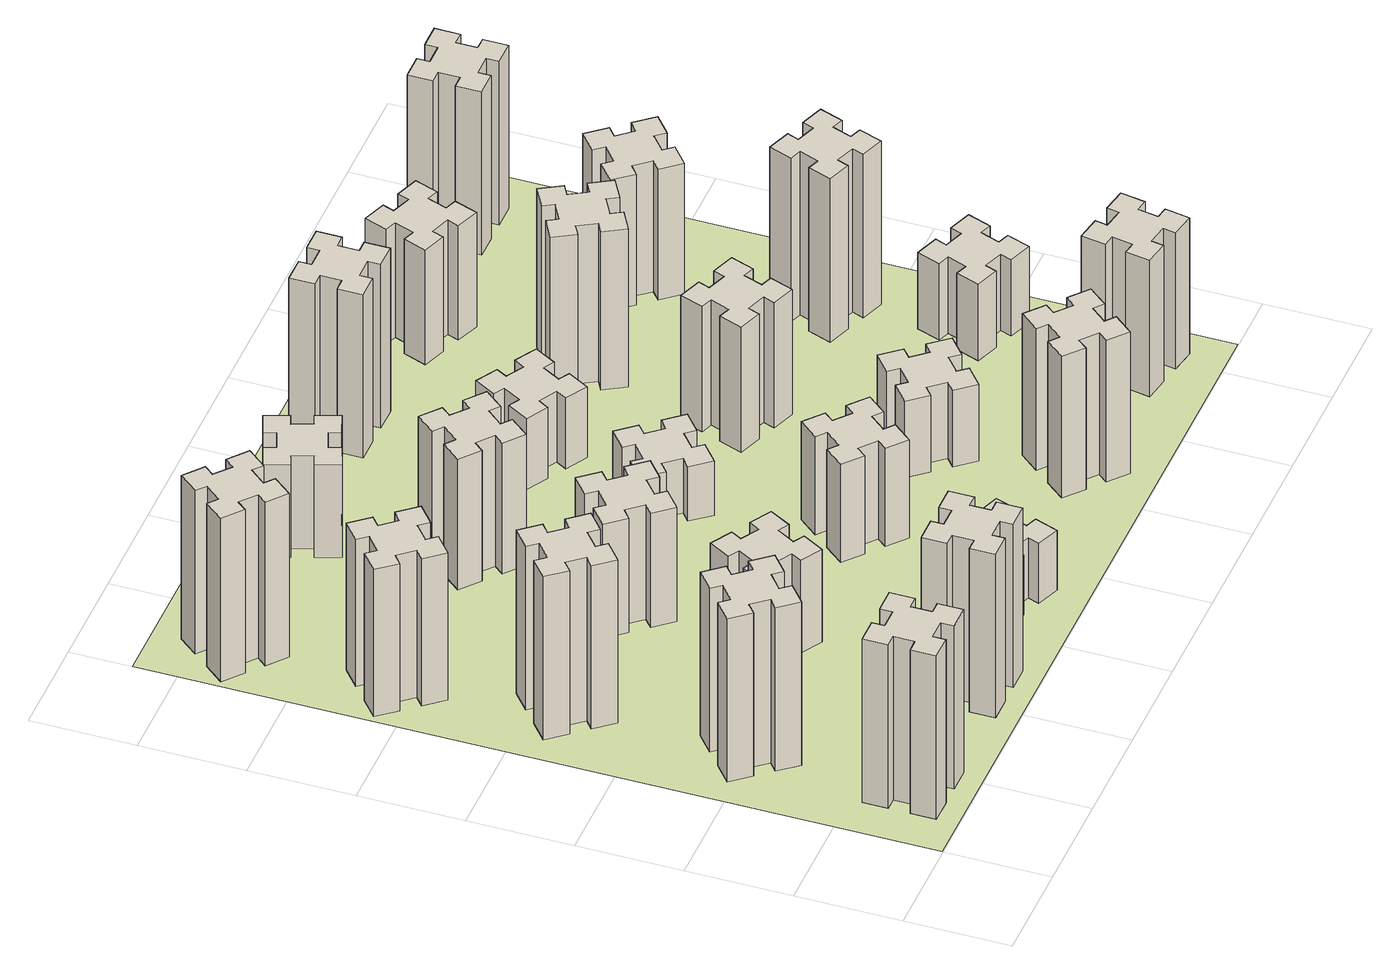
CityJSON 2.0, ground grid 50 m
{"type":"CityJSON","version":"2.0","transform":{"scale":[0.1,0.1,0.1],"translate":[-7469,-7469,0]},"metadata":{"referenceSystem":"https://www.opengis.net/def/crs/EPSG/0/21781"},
"CityObjects":{
"building1":{"type":"Building","attributes":{"class":"1000","function":"1000","usage":"1000","yearOfConstruction":2016,"roofType":"1000","measuredHeight":90,"storeysAboveGround":30,"storeysBelowGround":0},"geometry":[{"type":"Solid","lod":"1","boundaries":[[[[0,1,2,3,4,5,6,7,8,9,10,11,12,13,14,15,16,17,18,19]],[[17,16,20,21]],[[16,15,22,20]],[[15,14,23,22]],[[14,13,24,23]],[[13,12,25,24]],[[12,11,26,25]],[[11,10,27,26]],[[10,9,28,27]],[[9,8,29,28]],[[8,7,30,29]],[[7,6,31,30]],[[6,5,32,31]],[[5,4,33,32]],[[4,3,34,33]],[[3,2,35,34]],[[2,1,36,35]],[[1,0,37,36]],[[0,19,38,37]],[[19,18,39,38]],[[18,17,21,39]],[[24,25,26,27,28,29,30,31,32,33,34,35,36,37,38,39,21,20,22,23]]]]}]},
"building2":{"type":"Building","attributes":{"class":"1000","function":"1000","usage":"1000","yearOfConstruction":2016,"roofType":"1000","measuredHeight":90,"storeysAboveGround":30,"storeysBelowGround":0},"geometry":[{"type":"Solid","lod":"1","boundaries":[[[[40,41,42,43,44,45,46,47,48,49,50,51,52,53,54,55,56,57,58,59]],[[57,56,60,61]],[[56,55,62,60]],[[55,54,63,62]],[[54,53,64,63]],[[53,52,65,64]],[[52,51,66,65]],[[51,50,67,66]],[[50,49,68,67]],[[49,48,69,68]],[[48,47,70,69]],[[47,46,71,70]],[[46,45,72,71]],[[45,44,73,72]],[[44,43,74,73]],[[43,42,75,74]],[[42,41,76,75]],[[41,40,77,76]],[[40,59,78,77]],[[59,58,79,78]],[[58,57,61,79]],[[64,65,66,67,68,69,70,71,72,73,74,75,76,77,78,79,61,60,62,63]]]]}]},
"building3":{"type":"Building","attributes":{"class":"1000","function":"1000","usage":"1000","yearOfConstruction":2016,"roofType":"1000","measuredHeight":90,"storeysAboveGround":30,"storeysBelowGround":0},"geometry":[{"type":"Solid","lod":"1","boundaries":[[[[80,81,82,83,84,85,86,87,88,89,90,91,92,93,94,95,96,97,98,99]],[[97,96,100,101]],[[96,95,102,100]],[[95,94,103,102]],[[94,93,104,103]],[[93,92,105,104]],[[92,91,106,105]],[[91,90,107,106]],[[90,89,108,107]],[[89,88,109,108]],[[88,87,110,109]],[[87,86,111,110]],[[86,85,112,111]],[[85,84,113,112]],[[84,83,114,113]],[[83,82,115,114]],[[82,81,116,115]],[[81,80,117,116]],[[80,99,118,117]],[[99,98,119,118]],[[98,97,101,119]],[[104,105,106,107,108,109,110,111,112,113,114,115,116,117,118,119,101,100,102,103]]]]}]},
"building4":{"type":"Building","attributes":{"class":"1000","function":"1000","usage":"1000","yearOfConstruction":2016,"roofType":"1000","measuredHeight":81,"storeysAboveGround":30,"storeysBelowGround":0},"geometry":[{"type":"Solid","lod":"1","boundaries":[[[[120,121,122,123,124,125,126,127,128,129,130,131,132,133,134,135,136,137,138,139]],[[137,136,140,141]],[[136,135,142,140]],[[135,134,143,142]],[[134,133,144,143]],[[133,132,145,144]],[[132,131,146,145]],[[131,130,147,146]],[[130,129,148,147]],[[129,128,149,148]],[[128,127,150,149]],[[127,126,151,150]],[[126,125,152,151]],[[125,124,153,152]],[[124,123,154,153]],[[123,122,155,154]],[[122,121,156,155]],[[121,120,157,156]],[[120,139,158,157]],[[139,138,159,158]],[[138,137,141,159]],[[144,145,146,147,148,149,150,151,152,153,154,155,156,157,158,159,141,140,142,143]]]]}]},
"building5":{"type":"Building","attributes":{"class":"1000","function":"1000","usage":"1000","yearOfConstruction":2016,"roofType":"1000","measuredHeight":90,"storeysAboveGround":30,"storeysBelowGround":0},"geometry":[{"type":"Solid","lod":"1","boundaries":[[[[160,161,162,163,164,165,166,167,168,169,170,171,172,173,174,175,176,177,178,179]],[[177,176,180,181]],[[176,175,182,180]],[[175,174,183,182]],[[174,173,184,183]],[[173,172,185,184]],[[172,171,186,185]],[[171,170,187,186]],[[170,169,188,187]],[[169,168,189,188]],[[168,167,190,189]],[[167,166,191,190]],[[166,165,192,191]],[[165,164,193,192]],[[164,163,194,193]],[[163,162,195,194]],[[162,161,196,195]],[[161,160,197,196]],[[160,179,198,197]],[[179,178,199,198]],[[178,177,181,199]],[[184,185,186,187,188,189,190,191,192,193,194,195,196,197,198,199,181,180,182,183]]]]}]},
"building6":{"type":"Building","attributes":{"class":"1000","function":"1000","usage":"1000","yearOfConstruction":2016,"roofType":"1000","measuredHeight":90,"storeysAboveGround":30,"storeysBelowGround":0},"geometry":[{"type":"Solid","lod":"1","boundaries":[[[[200,201,202,203,204,205,206,207,208,209,210,211,212,213,214,215,216,217,218,219]],[[217,216,220,221]],[[216,215,222,220]],[[215,214,223,222]],[[214,213,224,223]],[[213,212,225,224]],[[212,211,226,225]],[[211,210,227,226]],[[210,209,228,227]],[[209,208,229,228]],[[208,207,230,229]],[[207,206,231,230]],[[206,205,232,231]],[[205,204,233,232]],[[204,203,234,233]],[[203,202,235,234]],[[202,201,236,235]],[[201,200,237,236]],[[200,219,238,237]],[[219,218,239,238]],[[218,217,221,239]],[[224,225,226,227,228,229,230,231,232,233,234,235,236,237,238,239,221,220,222,223]]]]}]},
"building7":{"type":"Building","attributes":{"class":"1000","function":"1000","usage":"1000","yearOfConstruction":2016,"roofType":"1000","measuredHeight":51,"storeysAboveGround":30,"storeysBelowGround":0},"geometry":[{"type":"Solid","lod":"1","boundaries":[[[[240,241,242,243,244,245,246,247,248,249,250,251,252,253,254,255,256,257,258,259]],[[257,256,260,261]],[[256,255,262,260]],[[255,254,263,262]],[[254,253,264,263]],[[253,252,265,264]],[[252,251,266,265]],[[251,250,267,266]],[[250,249,268,267]],[[249,248,269,268]],[[248,247,270,269]],[[247,246,271,270]],[[246,245,272,271]],[[245,244,273,272]],[[244,243,274,273]],[[243,242,275,274]],[[242,241,276,275]],[[241,240,277,276]],[[240,259,278,277]],[[259,258,279,278]],[[258,257,261,279]],[[264,265,266,267,268,269,270,271,272,273,274,275,276,277,278,279,261,260,262,263]]]]}]},
"building8":{"type":"Building","attributes":{"class":"1000","function":"1000","usage":"1000","yearOfConstruction":2016,"roofType":"1000","measuredHeight":63,"storeysAboveGround":30,"storeysBelowGround":0},"geometry":[{"type":"Solid","lod":"1","boundaries":[[[[280,281,282,283,284,285,286,287,288,289,290,291,292,293,294,295,296,297,298,299]],[[297,296,300,301]],[[296,295,302,300]],[[295,294,303,302]],[[294,293,304,303]],[[293,292,305,304]],[[292,291,306,305]],[[291,290,307,306]],[[290,289,308,307]],[[289,288,309,308]],[[288,287,310,309]],[[287,286,311,310]],[[286,285,312,311]],[[285,284,313,312]],[[284,283,314,313]],[[283,282,315,314]],[[282,281,316,315]],[[281,280,317,316]],[[280,299,318,317]],[[299,298,319,318]],[[298,297,301,319]],[[304,305,306,307,308,309,310,311,312,313,314,315,316,317,318,319,301,300,302,303]]]]}]},
"building9":{"type":"Building","attributes":{"class":"1000","function":"1000","usage":"1000","yearOfConstruction":2016,"roofType":"1000","measuredHeight":33,"storeysAboveGround":30,"storeysBelowGround":0},"geometry":[{"type":"Solid","lod":"1","boundaries":[[[[320,321,322,323,324,325,326,327,328,329,330,331,332,333,334,335,336,337,338,339]],[[337,336,340,341]],[[336,335,342,340]],[[335,334,343,342]],[[334,333,344,343]],[[333,332,345,344]],[[332,331,346,345]],[[331,330,347,346]],[[330,329,348,347]],[[329,328,349,348]],[[328,327,350,349]],[[327,326,351,350]],[[326,325,352,351]],[[325,324,353,352]],[[324,323,354,353]],[[323,322,355,354]],[[322,321,356,355]],[[321,320,357,356]],[[320,339,358,357]],[[339,338,359,358]],[[338,337,341,359]],[[344,345,346,347,348,349,350,351,352,353,354,355,356,357,358,359,341,340,342,343]]]]}]},
"building10":{"type":"Building","attributes":{"class":"1000","function":"1000","usage":"1000","yearOfConstruction":2016,"roofType":"1000","measuredHeight":72,"storeysAboveGround":30,"storeysBelowGround":0},"geometry":[{"type":"Solid","lod":"1","boundaries":[[[[360,361,362,363,364,365,366,367,368,369,370,371,372,373,374,375,376,377,378,379]],[[377,376,380,381]],[[376,375,382,380]],[[375,374,383,382]],[[374,373,384,383]],[[373,372,385,384]],[[372,371,386,385]],[[371,370,387,386]],[[370,369,388,387]],[[369,368,389,388]],[[368,367,390,389]],[[367,366,391,390]],[[366,365,392,391]],[[365,364,393,392]],[[364,363,394,393]],[[363,362,395,394]],[[362,361,396,395]],[[361,360,397,396]],[[360,379,398,397]],[[379,378,399,398]],[[378,377,381,399]],[[384,385,386,387,388,389,390,391,392,393,394,395,396,397,398,399,381,380,382,383]]]]}]},
"building11":{"type":"Building","attributes":{"class":"1000","function":"1000","usage":"1000","yearOfConstruction":2016,"roofType":"1000","measuredHeight":51,"storeysAboveGround":30,"storeysBelowGround":0},"geometry":[{"type":"Solid","lod":"1","boundaries":[[[[400,401,402,403,404,405,406,407,408,409,410,411,412,413,414,415,416,417,418,419]],[[417,416,420,421]],[[416,415,422,420]],[[415,414,423,422]],[[414,413,424,423]],[[413,412,425,424]],[[412,411,426,425]],[[411,410,427,426]],[[410,409,428,427]],[[409,408,429,428]],[[408,407,430,429]],[[407,406,431,430]],[[406,405,432,431]],[[405,404,433,432]],[[404,403,434,433]],[[403,402,435,434]],[[402,401,436,435]],[[401,400,437,436]],[[400,419,438,437]],[[419,418,439,438]],[[418,417,421,439]],[[424,425,426,427,428,429,430,431,432,433,434,435,436,437,438,439,421,420,422,423]]]]}]},
"building12":{"type":"Building","attributes":{"class":"1000","function":"1000","usage":"1000","yearOfConstruction":2016,"roofType":"1000","measuredHeight":54,"storeysAboveGround":30,"storeysBelowGround":0},"geometry":[{"type":"Solid","lod":"1","boundaries":[[[[440,441,442,443,444,445,446,447,448,449,450,451,452,453,454,455,456,457,458,459]],[[457,456,460,461]],[[456,455,462,460]],[[455,454,463,462]],[[454,453,464,463]],[[453,452,465,464]],[[452,451,466,465]],[[451,450,467,466]],[[450,449,468,467]],[[449,448,469,468]],[[448,447,470,469]],[[447,446,471,470]],[[446,445,472,471]],[[445,444,473,472]],[[444,443,474,473]],[[443,442,475,474]],[[442,441,476,475]],[[441,440,477,476]],[[440,459,478,477]],[[459,458,479,478]],[[458,457,461,479]],[[464,465,466,467,468,469,470,471,472,473,474,475,476,477,478,479,461,460,462,463]]]]}]},
"building13":{"type":"Building","attributes":{"class":"1000","function":"1000","usage":"1000","yearOfConstruction":2016,"roofType":"1000","measuredHeight":30,"storeysAboveGround":30,"storeysBelowGround":0},"geometry":[{"type":"Solid","lod":"1","boundaries":[[[[480,481,482,483,484,485,486,487,488,489,490,491,492,493,494,495,496,497,498,499]],[[497,496,500,501]],[[496,495,502,500]],[[495,494,503,502]],[[494,493,504,503]],[[493,492,505,504]],[[492,491,506,505]],[[491,490,507,506]],[[490,489,508,507]],[[489,488,509,508]],[[488,487,510,509]],[[487,486,511,510]],[[486,485,512,511]],[[485,484,513,512]],[[484,483,514,513]],[[483,482,515,514]],[[482,481,516,515]],[[481,480,517,516]],[[480,499,518,517]],[[499,498,519,518]],[[498,497,501,519]],[[504,505,506,507,508,509,510,511,512,513,514,515,516,517,518,519,501,500,502,503]]]]}]},
"building14":{"type":"Building","attributes":{"class":"1000","function":"1000","usage":"1000","yearOfConstruction":2016,"roofType":"1000","measuredHeight":39,"storeysAboveGround":30,"storeysBelowGround":0},"geometry":[{"type":"Solid","lod":"1","boundaries":[[[[520,521,522,523,524,525,526,527,528,529,530,531,532,533,534,535,536,537,538,539]],[[537,536,540,541]],[[536,535,542,540]],[[535,534,543,542]],[[534,533,544,543]],[[533,532,545,544]],[[532,531,546,545]],[[531,530,547,546]],[[530,529,548,547]],[[529,528,549,548]],[[528,527,550,549]],[[527,526,551,550]],[[526,525,552,551]],[[525,524,553,552]],[[524,523,554,553]],[[523,522,555,554]],[[522,521,556,555]],[[521,520,557,556]],[[520,539,558,557]],[[539,538,559,558]],[[538,537,541,559]],[[544,545,546,547,548,549,550,551,552,553,554,555,556,557,558,559,541,540,542,543]]]]}]},
"building15":{"type":"Building","attributes":{"class":"1000","function":"1000","usage":"1000","yearOfConstruction":2016,"roofType":"1000","measuredHeight":78,"storeysAboveGround":30,"storeysBelowGround":0},"geometry":[{"type":"Solid","lod":"1","boundaries":[[[[560,561,562,563,564,565,566,567,568,569,570,571,572,573,574,575,576,577,578,579]],[[577,576,580,581]],[[576,575,582,580]],[[575,574,583,582]],[[574,573,584,583]],[[573,572,585,584]],[[572,571,586,585]],[[571,570,587,586]],[[570,569,588,587]],[[569,568,589,588]],[[568,567,590,589]],[[567,566,591,590]],[[566,565,592,591]],[[565,564,593,592]],[[564,563,594,593]],[[563,562,595,594]],[[562,561,596,595]],[[561,560,597,596]],[[560,579,598,597]],[[579,578,599,598]],[[578,577,581,599]],[[584,585,586,587,588,589,590,591,592,593,594,595,596,597,598,599,581,580,582,583]]]]}]},
"building16":{"type":"Building","attributes":{"class":"1000","function":"1000","usage":"1000","yearOfConstruction":2016,"roofType":"1000","measuredHeight":90,"storeysAboveGround":30,"storeysBelowGround":0},"geometry":[{"type":"Solid","lod":"1","boundaries":[[[[600,601,602,603,604,605,606,607,608,609,610,611,612,613,614,615,616,617,618,619]],[[617,616,620,621]],[[616,615,622,620]],[[615,614,623,622]],[[614,613,624,623]],[[613,612,625,624]],[[612,611,626,625]],[[611,610,627,626]],[[610,609,628,627]],[[609,608,629,628]],[[608,607,630,629]],[[607,606,631,630]],[[606,605,632,631]],[[605,604,633,632]],[[604,603,634,633]],[[603,602,635,634]],[[602,601,636,635]],[[601,600,637,636]],[[600,619,638,637]],[[619,618,639,638]],[[618,617,621,639]],[[624,625,626,627,628,629,630,631,632,633,634,635,636,637,638,639,621,620,622,623]]]]}]},
"building17":{"type":"Building","attributes":{"class":"1000","function":"1000","usage":"1000","yearOfConstruction":2016,"roofType":"1000","measuredHeight":42,"storeysAboveGround":30,"storeysBelowGround":0},"geometry":[{"type":"Solid","lod":"1","boundaries":[[[[640,641,642,643,644,645,646,647,648,649,650,651,652,653,654,655,656,657,658,659]],[[657,656,660,661]],[[656,655,662,660]],[[655,654,663,662]],[[654,653,664,663]],[[653,652,665,664]],[[652,651,666,665]],[[651,650,667,666]],[[650,649,668,667]],[[649,648,669,668]],[[648,647,670,669]],[[647,646,671,670]],[[646,645,672,671]],[[645,644,673,672]],[[644,643,674,673]],[[643,642,675,674]],[[642,641,676,675]],[[641,640,677,676]],[[640,659,678,677]],[[659,658,679,678]],[[658,657,661,679]],[[664,665,666,667,668,669,670,671,672,673,674,675,676,677,678,679,661,660,662,663]]]]}]},
"building18":{"type":"Building","attributes":{"class":"1000","function":"1000","usage":"1000","yearOfConstruction":2016,"roofType":"1000","measuredHeight":69,"storeysAboveGround":30,"storeysBelowGround":0},"geometry":[{"type":"Solid","lod":"1","boundaries":[[[[680,681,682,683,684,685,686,687,688,689,690,691,692,693,694,695,696,697,698,699]],[[697,696,700,701]],[[696,695,702,700]],[[695,694,703,702]],[[694,693,704,703]],[[693,692,705,704]],[[692,691,706,705]],[[691,690,707,706]],[[690,689,708,707]],[[689,688,709,708]],[[688,687,710,709]],[[687,686,711,710]],[[686,685,712,711]],[[685,684,713,712]],[[684,683,714,713]],[[683,682,715,714]],[[682,681,716,715]],[[681,680,717,716]],[[680,699,718,717]],[[699,698,719,718]],[[698,697,701,719]],[[704,705,706,707,708,709,710,711,712,713,714,715,716,717,718,719,701,700,702,703]]]]}]},
"building19":{"type":"Building","attributes":{"class":"1000","function":"1000","usage":"1000","yearOfConstruction":2016,"roofType":"1000","measuredHeight":87,"storeysAboveGround":30,"storeysBelowGround":0},"geometry":[{"type":"Solid","lod":"1","boundaries":[[[[720,721,722,723,724,725,726,727,728,729,730,731,732,733,734,735,736,737,738,739]],[[737,736,740,741]],[[736,735,742,740]],[[735,734,743,742]],[[734,733,744,743]],[[733,732,745,744]],[[732,731,746,745]],[[731,730,747,746]],[[730,729,748,747]],[[729,728,749,748]],[[728,727,750,749]],[[727,726,751,750]],[[726,725,752,751]],[[725,724,753,752]],[[724,723,754,753]],[[723,722,755,754]],[[722,721,756,755]],[[721,720,757,756]],[[720,739,758,757]],[[739,738,759,758]],[[738,737,741,759]],[[744,745,746,747,748,749,750,751,752,753,754,755,756,757,758,759,741,740,742,743]]]]}]},
"building20":{"type":"Building","attributes":{"class":"1000","function":"1000","usage":"1000","yearOfConstruction":2016,"roofType":"1000","measuredHeight":75,"storeysAboveGround":30,"storeysBelowGround":0},"geometry":[{"type":"Solid","lod":"1","boundaries":[[[[760,761,762,763,764,765,766,767,768,769,770,771,772,773,774,775,776,777,778,779]],[[777,776,780,781]],[[776,775,782,780]],[[775,774,783,782]],[[774,773,784,783]],[[773,772,785,784]],[[772,771,786,785]],[[771,770,787,786]],[[770,769,788,787]],[[769,768,789,788]],[[768,767,790,789]],[[767,766,791,790]],[[766,765,792,791]],[[765,764,793,792]],[[764,763,794,793]],[[763,762,795,794]],[[762,761,796,795]],[[761,760,797,796]],[[760,779,798,797]],[[779,778,799,798]],[[778,777,781,799]],[[784,785,786,787,788,789,790,791,792,793,794,795,796,797,798,799,781,780,782,783]]]]}]},
"building21":{"type":"Building","attributes":{"class":"1000","function":"1000","usage":"1000","yearOfConstruction":2016,"roofType":"1000","measuredHeight":63,"storeysAboveGround":30,"storeysBelowGround":0},"geometry":[{"type":"Solid","lod":"1","boundaries":[[[[800,801,802,803,804,805,806,807,808,809,810,811,812,813,814,815,816,817,818,819]],[[817,816,820,821]],[[816,815,822,820]],[[815,814,823,822]],[[814,813,824,823]],[[813,812,825,824]],[[812,811,826,825]],[[811,810,827,826]],[[810,809,828,827]],[[809,808,829,828]],[[808,807,830,829]],[[807,806,831,830]],[[806,805,832,831]],[[805,804,833,832]],[[804,803,834,833]],[[803,802,835,834]],[[802,801,836,835]],[[801,800,837,836]],[[800,819,838,837]],[[819,818,839,838]],[[818,817,821,839]],[[824,825,826,827,828,829,830,831,832,833,834,835,836,837,838,839,821,820,822,823]]]]}]},
"building22":{"type":"Building","attributes":{"class":"1000","function":"1000","usage":"1000","yearOfConstruction":2016,"roofType":"1000","measuredHeight":42,"storeysAboveGround":30,"storeysBelowGround":0},"geometry":[{"type":"Solid","lod":"1","boundaries":[[[[840,841,842,843,844,845,846,847,848,849,850,851,852,853,854,855,856,857,858,859]],[[857,856,860,861]],[[856,855,862,860]],[[855,854,863,862]],[[854,853,864,863]],[[853,852,865,864]],[[852,851,866,865]],[[851,850,867,866]],[[850,849,868,867]],[[849,848,869,868]],[[848,847,870,869]],[[847,846,871,870]],[[846,845,872,871]],[[845,844,873,872]],[[844,843,874,873]],[[843,842,875,874]],[[842,841,876,875]],[[841,840,877,876]],[[840,859,878,877]],[[859,858,879,878]],[[858,857,861,879]],[[864,865,866,867,868,869,870,871,872,873,874,875,876,877,878,879,861,860,862,863]]]]}]},
"building23":{"type":"Building","attributes":{"class":"1000","function":"1000","usage":"1000","yearOfConstruction":2016,"roofType":"1000","measuredHeight":90,"storeysAboveGround":30,"storeysBelowGround":0},"geometry":[{"type":"Solid","lod":"1","boundaries":[[[[880,881,882,883,884,885,886,887,888,889,890,891,892,893,894,895,896,897,898,899]],[[897,896,900,901]],[[896,895,902,900]],[[895,894,903,902]],[[894,893,904,903]],[[893,892,905,904]],[[892,891,906,905]],[[891,890,907,906]],[[890,889,908,907]],[[889,888,909,908]],[[888,887,910,909]],[[887,886,911,910]],[[886,885,912,911]],[[885,884,913,912]],[[884,883,914,913]],[[883,882,915,914]],[[882,881,916,915]],[[881,880,917,916]],[[880,899,918,917]],[[899,898,919,918]],[[898,897,901,919]],[[904,905,906,907,908,909,910,911,912,913,914,915,916,917,918,919,901,900,902,903]]]]}]},
"building24":{"type":"Building","attributes":{"class":"1000","function":"1000","usage":"1000","yearOfConstruction":2016,"roofType":"1000","measuredHeight":72,"storeysAboveGround":30,"storeysBelowGround":0},"geometry":[{"type":"Solid","lod":"1","boundaries":[[[[920,921,922,923,924,925,926,927,928,929,930,931,932,933,934,935,936,937,938,939]],[[937,936,940,941]],[[936,935,942,940]],[[935,934,943,942]],[[934,933,944,943]],[[933,932,945,944]],[[932,931,946,945]],[[931,930,947,946]],[[930,929,948,947]],[[929,928,949,948]],[[928,927,950,949]],[[927,926,951,950]],[[926,925,952,951]],[[925,924,953,952]],[[924,923,954,953]],[[923,922,955,954]],[[922,921,956,955]],[[921,920,957,956]],[[920,939,958,957]],[[939,938,959,958]],[[938,937,941,959]],[[944,945,946,947,948,949,950,951,952,953,954,955,956,957,958,959,941,940,942,943]]]]}]},
"building25":{"type":"Building","attributes":{"class":"1000","function":"1000","usage":"1000","yearOfConstruction":2016,"roofType":"1000","measuredHeight":90,"storeysAboveGround":30,"storeysBelowGround":0},"geometry":[{"type":"Solid","lod":"1","boundaries":[[[[960,961,962,963,964,965,966,967,968,969,970,971,972,973,974,975,976,977,978,979]],[[977,976,980,981]],[[976,975,982,980]],[[975,974,983,982]],[[974,973,984,983]],[[973,972,985,984]],[[972,971,986,985]],[[971,970,987,986]],[[970,969,988,987]],[[969,968,989,988]],[[968,967,990,989]],[[967,966,991,990]],[[966,965,992,991]],[[965,964,993,992]],[[964,963,994,993]],[[963,962,995,994]],[[962,961,996,995]],[[961,960,997,996]],[[960,979,998,997]],[[979,978,999,998]],[[978,977,981,999]],[[984,985,986,987,988,989,990,991,992,993,994,995,996,997,998,999,981,980,982,983]]]]}]},
"landuse1":{"type":"LandUse","attributes":{"name":"plot1","function":"1010"},"geometry":[{"type":"MultiSurface","lod":"1","boundaries":[[[1000,1001,1002,1003]]]}]}
},
"vertices":[
[265,325,0],[265,225,0],[205,225,0],[205,105,0],[325,105,0],[325,165,0],[425,165,0],[425,105,0],[545,105,0],[545,225,0],[485,225,0],[485,325,0],[545,325,0],[545,445,0],[425,445,0],[425,385,0],[325,385,0],[325,445,0],[205,445,0],[205,325,0],[325,385,900],[325,445,900],[425,385,900],[425,445,900],[545,445,900],[545,325,900],[485,325,900],[485,225,900],[545,225,900],[545,105,900],[425,105,900],[425,165,900],[325,165,900],[325,105,900],[205,105,900],[205,225,900],[265,225,900],[265,325,900],[205,325,900],[205,445,900],
[492,1048,0],[427,1124,0],[473,1163,0],[396,1255,0],[304,1178,0],[343,1132,0],[266,1067,0],[228,1113,0],[136,1036,0],[213,944,0],[259,983,0],[323,906,0],[277,868,0],[354,776,0],[446,853,0],[408,899,0],[484,963,0],[523,917,0],[615,994,0],[538,1086,0],[484,963,900],[523,917,900],[408,899,900],[446,853,900],[354,776,900],[277,868,900],[323,906,900],[259,983,900],[213,944,900],[136,1036,900],[228,1113,900],[266,1067,900],[343,1132,900],[304,1178,900],[396,1255,900],[473,1163,900],[427,1124,900],[492,1048,900],[538,1086,900],[615,994,900],
[492,1888,0],[427,1964,0],[473,2003,0],[396,2095,0],[304,2018,0],[343,1972,0],[266,1907,0],[228,1953,0],[136,1876,0],[213,1784,0],[259,1823,0],[323,1746,0],[277,1708,0],[354,1616,0],[446,1693,0],[408,1739,0],[484,1803,0],[523,1757,0],[615,1834,0],[538,1926,0],[484,1803,900],[523,1757,900],[408,1739,900],[446,1693,900],[354,1616,900],[277,1708,900],[323,1746,900],[259,1823,900],[213,1784,900],[136,1876,900],[228,1953,900],[266,1907,900],[343,1972,900],[304,2018,900],[396,2095,900],[473,2003,900],[427,1964,900],[492,1888,900],[538,1926,900],[615,1834,900],
[243,2712,0],[166,2647,0],[128,2693,0],[36,2616,0],[113,2524,0],[159,2563,0],[223,2486,0],[177,2448,0],[254,2356,0],[346,2433,0],[308,2479,0],[384,2543,0],[423,2497,0],[515,2574,0],[438,2666,0],[392,2628,0],[327,2704,0],[373,2743,0],[296,2835,0],[204,2758,0],[327,2704,810],[373,2743,810],[392,2628,810],[438,2666,810],[515,2574,810],[423,2497,810],[384,2543,810],[308,2479,810],[346,2433,810],[254,2356,810],[177,2448,810],[223,2486,810],[159,2563,810],[113,2524,810],[36,2616,810],[128,2693,810],[166,2647,810],[243,2712,810],[204,2758,810],[296,2835,810],
[1005,325,0],[1005,225,0],[945,225,0],[945,105,0],[1065,105,0],[1065,165,0],[1165,165,0],[1165,105,0],[1285,105,0],[1285,225,0],[1225,225,0],[1225,325,0],[1285,325,0],[1285,445,0],[1165,445,0],[1165,385,0],[1065,385,0],[1065,445,0],[945,445,0],[945,325,0],[1065,385,900],[1065,445,900],[1165,385,900],[1165,445,900],[1285,445,900],[1285,325,900],[1225,325,900],[1225,225,900],[1285,225,900],[1285,105,900],[1165,105,900],[1165,165,900],[1065,165,900],[1065,105,900],[945,105,900],[945,225,900],[1005,225,900],[1005,325,900],[945,325,900],[945,445,900],
[384,3387,0],[308,3452,0],[346,3498,0],[254,3575,0],[177,3483,0],[223,3444,0],[159,3368,0],[113,3406,0],[36,3314,0],[128,3237,0],[166,3283,0],[243,3219,0],[204,3173,0],[296,3096,0],[373,3188,0],[327,3226,0],[392,3303,0],[438,3264,0],[515,3356,0],[423,3433,0],[392,3303,900],[438,3264,900],[327,3226,900],[373,3188,900],[296,3096,900],[204,3173,900],[243,3219,900],[166,3283,900],[128,3237,900],[36,3314,900],[113,3406,900],[159,3368,900],[223,3444,900],[177,3483,900],[254,3575,900],[346,3498,900],[308,3452,900],[384,3387,900],[423,3433,900],[515,3356,900],
[1186,1117,0],[1236,1204,0],[1288,1174,0],[1348,1278,0],[1244,1338,0],[1214,1286,0],[1127,1336,0],[1157,1388,0],[1053,1448,0],[993,1344,0],[1045,1314,0],[995,1227,0],[943,1257,0],[883,1153,0],[987,1093,0],[1017,1145,0],[1104,1095,0],[1074,1043,0],[1178,983,0],[1238,1087,0],[1104,1095,510],[1074,1043,510],[1017,1145,510],[987,1093,510],[883,1153,510],[943,1257,510],[995,1227,510],[1045,1314,510],[993,1344,510],[1053,1448,510],[1157,1388,510],[1127,1336,510],[1214,1286,510],[1244,1338,510],[1348,1278,510],[1288,1174,510],[1236,1204,510],[1186,1117,510],[1238,1087,510],[1178,983,510],
[1083,1972,0],[1006,1907,0],[968,1953,0],[876,1876,0],[953,1784,0],[999,1823,0],[1063,1746,0],[1017,1708,0],[1094,1616,0],[1186,1693,0],[1148,1739,0],[1224,1803,0],[1263,1757,0],[1355,1834,0],[1278,1926,0],[1232,1888,0],[1167,1964,0],[1213,2003,0],[1136,2095,0],[1044,2018,0],[1167,1964,630],[1213,2003,630],[1232,1888,630],[1278,1926,630],[1355,1834,630],[1263,1757,630],[1224,1803,630],[1148,1739,630],[1186,1693,630],[1094,1616,630],[1017,1708,630],[1063,1746,630],[999,1823,630],[953,1784,630],[876,1876,630],[968,1953,630],[1006,1907,630],[1083,1972,630],[1044,2018,630],[1136,2095,630],
[1669,460,0],[1635,366,0],[1579,387,0],[1537,274,0],[1650,233,0],[1671,289,0],[1765,255,0],[1744,199,0],[1857,157,0],[1898,270,0],[1842,291,0],[1876,385,0],[1932,364,0],[1973,477,0],[1860,518,0],[1840,462,0],[1746,496,0],[1767,552,0],[1654,593,0],[1613,480,0],[1746,496,330],[1767,552,330],[1840,462,330],[1860,518,330],[1973,477,330],[1932,364,330],[1876,385,330],[1842,291,330],[1898,270,330],[1857,157,330],[1744,199,330],[1765,255,330],[1671,289,330],[1650,233,330],[1537,274,330],[1579,387,330],[1635,366,330],[1669,460,330],[1613,480,330],[1654,593,330],
[1267,2486,0],[1332,2563,0],[1378,2524,0],[1455,2616,0],[1363,2693,0],[1324,2647,0],[1248,2712,0],[1286,2758,0],[1194,2835,0],[1117,2743,0],[1163,2704,0],[1099,2628,0],[1053,2666,0],[976,2574,0],[1068,2497,0],[1106,2543,0],[1183,2479,0],[1144,2433,0],[1236,2356,0],[1313,2448,0],[1183,2479,720],[1144,2433,720],[1106,2543,720],[1068,2497,720],[976,2574,720],[1053,2666,720],[1099,2628,720],[1163,2704,720],[1117,2743,720],[1194,2835,720],[1286,2758,720],[1248,2712,720],[1324,2647,720],[1363,2693,720],[1455,2616,720],[1378,2524,720],[1332,2563,720],[1267,2486,720],[1313,2448,720],[1236,2356,720],
[1125,3456,0],[1031,3422,0],[1010,3478,0],[897,3437,0],[939,3324,0],[995,3345,0],[1029,3251,0],[973,3230,0],[1014,3117,0],[1127,3159,0],[1106,3215,0],[1200,3249,0],[1220,3193,0],[1333,3234,0],[1292,3347,0],[1236,3326,0],[1202,3420,0],[1258,3440,0],[1217,3553,0],[1104,3512,0],[1202,3420,510],[1258,3440,510],[1236,3326,510],[1292,3347,510],[1333,3234,510],[1220,3193,510],[1200,3249,510],[1106,3215,510],[1127,3159,510],[1014,3117,510],[973,3230,510],[1029,3251,510],[995,3345,510],[939,3324,510],[897,3437,510],[1010,3478,510],[1031,3422,510],[1125,3456,510],[1104,3512,510],[1217,3553,510],
[1846,1063,0],[1923,999,0],[1884,953,0],[1976,876,0],[2053,968,0],[2007,1006,0],[2072,1083,0],[2118,1044,0],[2195,1136,0],[2103,1213,0],[2064,1167,0],[1988,1232,0],[2026,1278,0],[1934,1355,0],[1857,1263,0],[1903,1224,0],[1839,1148,0],[1793,1186,0],[1716,1094,0],[1808,1017,0],[1839,1148,540],[1793,1186,540],[1903,1224,540],[1857,1263,540],[1934,1355,540],[2026,1278,540],[1988,1232,540],[2064,1167,540],[2103,1213,540],[2195,1136,540],[2118,1044,540],[2072,1083,540],[2007,1006,540],[2053,968,540],[1976,876,540],[1884,953,540],[1923,999,540],[1846,1063,540],[1808,1017,540],[1716,1094,540],
[1972,1988,0],[1907,2064,0],[1953,2103,0],[1876,2195,0],[1784,2118,0],[1823,2072,0],[1746,2007,0],[1708,2053,0],[1616,1976,0],[1693,1884,0],[1739,1923,0],[1803,1846,0],[1757,1808,0],[1834,1716,0],[1926,1793,0],[1888,1839,0],[1964,1903,0],[2003,1857,0],[2095,1934,0],[2018,2026,0],[1964,1903,300],[2003,1857,300],[1888,1839,300],[1926,1793,300],[1834,1716,300],[1757,1808,300],[1803,1846,300],[1739,1923,300],[1693,1884,300],[1616,1976,300],[1708,2053,300],[1746,2007,300],[1823,2072,300],[1784,2118,300],[1876,2195,300],[1953,2103,300],[1907,2064,300],[1972,1988,300],[2018,2026,300],[2095,1934,300],
[2026,2497,0],[2076,2584,0],[2128,2554,0],[2188,2658,0],[2084,2718,0],[2054,2666,0],[1967,2716,0],[1997,2768,0],[1893,2828,0],[1833,2724,0],[1885,2694,0],[1835,2607,0],[1783,2637,0],[1723,2533,0],[1827,2473,0],[1857,2525,0],[1944,2475,0],[1914,2423,0],[2018,2363,0],[2078,2467,0],[1944,2475,390],[1914,2423,390],[1857,2525,390],[1827,2473,390],[1723,2533,390],[1783,2637,390],[1835,2607,390],[1885,2694,390],[1833,2724,390],[1893,2828,390],[1997,2768,390],[1967,2716,390],[2054,2666,390],[2084,2718,390],[2188,2658,390],[2128,2554,390],[2076,2584,390],[2026,2497,390],[2078,2467,390],[2018,2363,390],
[2586,323,0],[2663,259,0],[2624,213,0],[2716,136,0],[2793,228,0],[2747,266,0],[2812,343,0],[2858,304,0],[2935,396,0],[2843,473,0],[2804,427,0],[2728,492,0],[2766,538,0],[2674,615,0],[2597,523,0],[2643,484,0],[2579,408,0],[2533,446,0],[2456,354,0],[2548,277,0],[2579,408,780],[2533,446,780],[2643,484,780],[2597,523,780],[2674,615,780],[2766,538,780],[2728,492,780],[2804,427,780],[2843,473,780],[2935,396,780],[2858,304,780],[2812,343,780],[2747,266,780],[2793,228,780],[2716,136,780],[2624,213,780],[2663,259,780],[2586,323,780],[2548,277,780],[2456,354,780],
[1745,3485,0],[1745,3385,0],[1685,3385,0],[1685,3265,0],[1805,3265,0],[1805,3325,0],[1905,3325,0],[1905,3265,0],[2025,3265,0],[2025,3385,0],[1965,3385,0],[1965,3485,0],[2025,3485,0],[2025,3605,0],[1905,3605,0],[1905,3545,0],[1805,3545,0],[1805,3605,0],[1685,3605,0],[1685,3485,0],[1805,3545,900],[1805,3605,900],[1905,3545,900],[1905,3605,900],[2025,3605,900],[2025,3485,900],[1965,3485,900],[1965,3385,900],[2025,3385,900],[2025,3265,900],[1905,3265,900],[1905,3325,900],[1805,3325,900],[1805,3265,900],[1685,3265,900],[1685,3385,900],[1745,3385,900],[1745,3485,900],[1685,3485,900],[1685,3605,900],
[2628,899,0],[2704,963,0],[2743,917,0],[2835,994,0],[2758,1086,0],[2712,1048,0],[2647,1124,0],[2693,1163,0],[2616,1255,0],[2524,1178,0],[2563,1132,0],[2486,1067,0],[2448,1113,0],[2356,1036,0],[2433,944,0],[2479,983,0],[2543,906,0],[2497,868,0],[2574,776,0],[2666,853,0],[2543,906,420],[2497,868,420],[2479,983,420],[2433,944,420],[2356,1036,420],[2448,1113,420],[2486,1067,420],[2563,1132,420],[2524,1178,420],[2616,1255,420],[2693,1163,420],[2647,1124,420],[2712,1048,420],[2758,1086,420],[2835,994,420],[2743,917,420],[2704,963,420],[2628,899,420],[2666,853,420],[2574,776,420],
[2582,1771,0],[2616,1865,0],[2672,1844,0],[2713,1957,0],[2600,1998,0],[2580,1942,0],[2486,1976,0],[2507,2032,0],[2394,2073,0],[2353,1960,0],[2409,1940,0],[2375,1846,0],[2319,1867,0],[2277,1754,0],[2390,1713,0],[2411,1769,0],[2505,1735,0],[2484,1679,0],[2597,1637,0],[2638,1750,0],[2505,1735,690],[2484,1679,690],[2411,1769,690],[2390,1713,690],[2277,1754,690],[2319,1867,690],[2375,1846,690],[2409,1940,690],[2353,1960,690],[2394,2073,690],[2507,2032,690],[2486,1976,690],[2580,1942,690],[2600,1998,690],[2713,1957,690],[2672,1844,690],[2616,1865,690],[2582,1771,690],[2638,1750,690],[2597,1637,690],
[2607,2475,0],[2694,2525,0],[2724,2473,0],[2828,2533,0],[2768,2637,0],[2716,2607,0],[2666,2694,0],[2718,2724,0],[2658,2828,0],[2554,2768,0],[2584,2716,0],[2497,2666,0],[2467,2718,0],[2363,2658,0],[2423,2554,0],[2475,2584,0],[2525,2497,0],[2473,2467,0],[2533,2363,0],[2637,2423,0],[2525,2497,870],[2473,2467,870],[2475,2584,870],[2423,2554,870],[2363,2658,870],[2467,2718,870],[2497,2666,870],[2584,2716,870],[2554,2768,870],[2658,2828,870],[2718,2724,870],[2666,2694,870],[2716,2607,870],[2768,2637,870],[2828,2533,870],[2724,2473,870],[2694,2525,870],[2607,2475,870],[2637,2423,870],[2533,2363,870],
[3504,475,0],[3405,492,0],[3416,551,0],[3297,572,0],[3277,454,0],[3336,444,0],[3318,345,0],[3259,356,0],[3238,237,0],[3357,217,0],[3367,276,0],[3465,258,0],[3455,199,0],[3573,178,0],[3594,297,0],[3535,307,0],[3552,405,0],[3611,395,0],[3632,513,0],[3514,534,0],[3552,405,750],[3611,395,750],[3535,307,750],[3594,297,750],[3573,178,750],[3455,199,750],[3465,258,750],[3367,276,750],[3357,217,750],[3238,237,750],[3259,356,750],[3318,345,750],[3336,444,750],[3277,454,750],[3297,572,750],[3416,551,750],[3405,492,750],[3504,475,750],[3514,534,750],[3632,513,750],
[2511,3249,0],[2605,3215,0],[2584,3159,0],[2697,3117,0],[2738,3230,0],[2682,3251,0],[2716,3345,0],[2772,3324,0],[2813,3437,0],[2700,3478,0],[2680,3422,0],[2586,3456,0],[2607,3512,0],[2494,3553,0],[2453,3440,0],[2509,3420,0],[2475,3326,0],[2419,3347,0],[2377,3234,0],[2490,3193,0],[2475,3326,630],[2419,3347,630],[2509,3420,630],[2453,3440,630],[2494,3553,630],[2607,3512,630],[2586,3456,630],[2680,3422,630],[2700,3478,630],[2813,3437,630],[2772,3324,630],[2716,3345,630],[2682,3251,630],[2738,3230,630],[2697,3117,630],[2584,3159,630],[2605,3215,630],[2511,3249,630],[2490,3193,630],[2377,3234,630],
[3351,1029,0],[3445,995,0],[3424,939,0],[3537,897,0],[3578,1010,0],[3522,1031,0],[3556,1125,0],[3612,1104,0],[3653,1217,0],[3540,1258,0],[3520,1202,0],[3426,1236,0],[3447,1292,0],[3334,1333,0],[3293,1220,0],[3349,1200,0],[3315,1106,0],[3259,1127,0],[3217,1014,0],[3330,973,0],[3315,1106,420],[3259,1127,420],[3349,1200,420],[3293,1220,420],[3334,1333,420],[3447,1292,420],[3426,1236,420],[3520,1202,420],[3540,1258,420],[3653,1217,420],[3612,1104,420],[3556,1125,420],[3522,1031,420],[3578,1010,420],[3537,897,420],[3424,939,420],[3445,995,420],[3351,1029,420],[3330,973,420],[3217,1014,420],
[3420,1842,0],[3326,1876,0],[3347,1932,0],[3234,1973,0],[3193,1860,0],[3249,1840,0],[3215,1746,0],[3159,1767,0],[3117,1654,0],[3230,1613,0],[3251,1669,0],[3345,1635,0],[3324,1579,0],[3437,1537,0],[3478,1650,0],[3422,1671,0],[3456,1765,0],[3512,1744,0],[3553,1857,0],[3440,1898,0],[3456,1765,900],[3512,1744,900],[3422,1671,900],[3478,1650,900],[3437,1537,900],[3324,1579,900],[3345,1635,900],[3251,1669,900],[3230,1613,900],[3117,1654,900],[3159,1767,900],[3215,1746,900],[3249,1840,900],[3193,1860,900],[3234,1973,900],[3347,1932,900],[3326,1876,900],[3420,1842,900],[3440,1898,900],[3553,1857,900],
[3119,2563,0],[3183,2486,0],[3137,2448,0],[3214,2356,0],[3306,2433,0],[3268,2479,0],[3344,2543,0],[3383,2497,0],[3475,2574,0],[3398,2666,0],[3352,2628,0],[3287,2704,0],[3333,2743,0],[3256,2835,0],[3164,2758,0],[3203,2712,0],[3126,2647,0],[3088,2693,0],[2996,2616,0],[3073,2524,0],[3126,2647,720],[3088,2693,720],[3203,2712,720],[3164,2758,720],[3256,2835,720],[3333,2743,720],[3287,2704,720],[3352,2628,720],[3398,2666,720],[3475,2574,720],[3383,2497,720],[3344,2543,720],[3268,2479,720],[3306,2433,720],[3214,2356,720],[3137,2448,720],[3183,2486,720],[3119,2563,720],[3073,2524,720],[2996,2616,720],
[3285,3325,0],[3385,3325,0],[3385,3265,0],[3505,3265,0],[3505,3385,0],[3445,3385,0],[3445,3485,0],[3505,3485,0],[3505,3605,0],[3385,3605,0],[3385,3545,0],[3285,3545,0],[3285,3605,0],[3165,3605,0],[3165,3485,0],[3225,3485,0],[3225,3385,0],[3165,3385,0],[3165,3265,0],[3285,3265,0],[3225,3385,900],[3165,3385,900],[3225,3485,900],[3165,3485,900],[3165,3605,900],[3285,3605,900],[3285,3545,900],[3385,3545,900],[3385,3605,900],[3505,3605,900],[3505,3485,900],[3445,3485,900],[3445,3385,900],[3505,3385,900],[3505,3265,900],[3385,3265,900],[3385,3325,900],[3285,3325,900],[3285,3265,900],[3165,3265,900],
[5,3705,0],[3705,3705,0],[3705,5,0],[5,5,0]
]}
